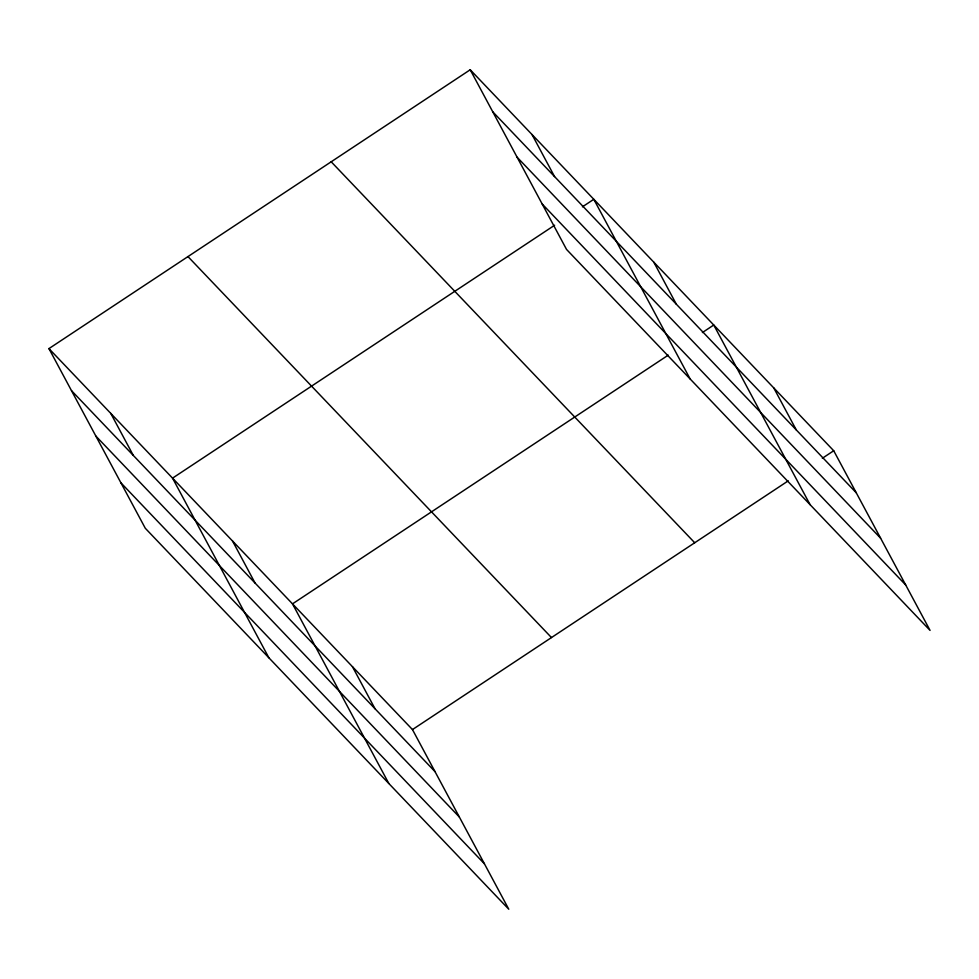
<?xml version="1.0" encoding="UTF-8"?>
<svg xmlns="http://www.w3.org/2000/svg" width="979" height="979" viewBox="0 0 979 979"><rect width="100%" height="100%" fill="white"/><g stroke="black" fill="none" stroke-linecap="round" stroke-linejoin="round"><path stroke-width="1.47" d="M48.95 348.61L412.465 729.575L508.786 909.234L145.284 528.256L48.95 348.61L470.214 69.766L833.716 450.744L930.05 630.39L566.535 249.425L470.214 69.766M554.628 225.231L172.549 478.144L268.87 657.79M582.432 206.826L593.8 199.3L690.134 378.946M668.265 355.132L292.501 603.859L388.834 783.506M702.396 332.554L713.764 325.016L810.086 504.674M412.465 729.575L788.23 480.86M822.348 458.27L833.716 450.744M492.755 111.802L856.258 492.78M517.096 157.215L880.611 538.193M542.195 204.011L905.697 584.977M331.196 161.792L694.711 542.758M187.968 256.596L551.471 637.562M71.491 390.645L434.994 771.611M95.844 436.059L459.347 817.024M120.931 482.843L484.434 863.821M773.74 387.88L796.282 429.916M653.788 262.164L676.33 304.2M532.013 134.539L554.542 176.575M352.477 666.723L375.018 708.759M232.525 540.995L255.066 583.031M110.749 413.371L133.291 455.406"/></g></svg>
